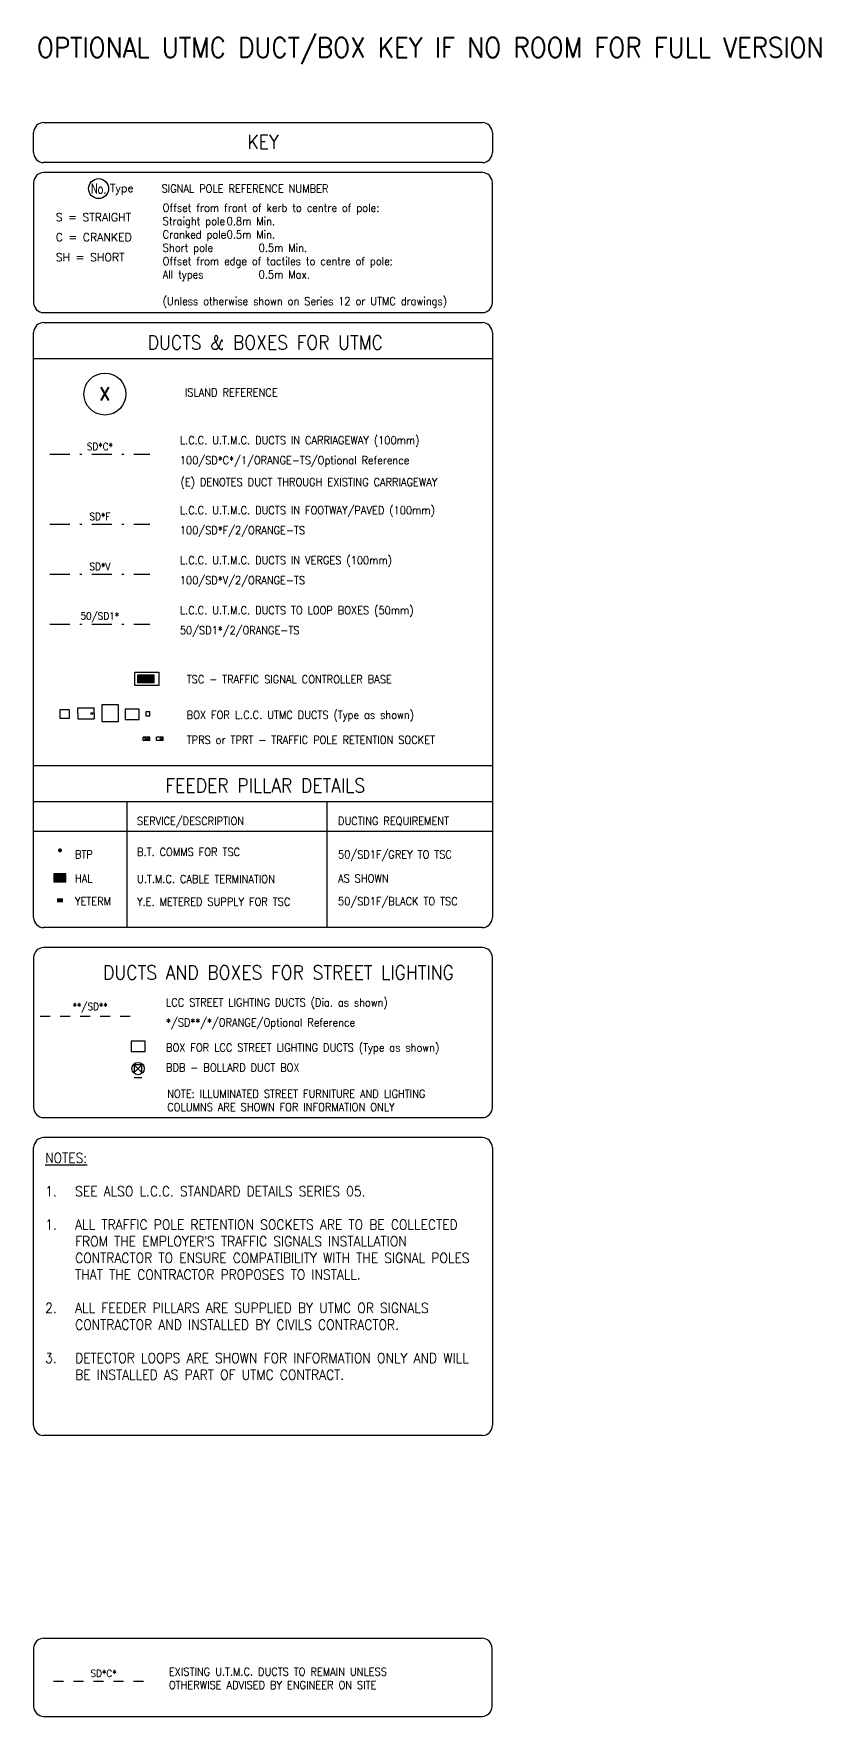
# Model space of a CAD drawing. Extents: x 437024 to 437759, y 437544 to 437864.
# Drawn here: x 437720.1 to 437759.4, y 437592 to 437676.1 of the extents above; entities that cross this region are included whole.
import ezdxf
from ezdxf.enums import TextEntityAlignment as Align

# ---------------------------------------------------------------- set-up
doc = ezdxf.new("R2010")
doc.units = 0
doc.linetypes.add('BLIP', pattern=[1, 0.5, -0.5])
doc.linetypes.add('DASHDOT1', pattern=[2, 1, -0.5, 0, -0.5])
doc.layers.get('0').update_dxf_attribs({"color": 222})
for name, color, linetype in [('CH-05-M_Key_BT', 253, 'Continuous'), ('CH-05-M_Key_SL_DUCT', 30, 'BLIP'), ('CH-05-M_Key_SL_SFURN', 30, 'Continuous'), ('CH-05-M_Key_UT_BOX', 40, 'Continuous'), ('CH-05-M_Key_UT_DUCT', 40, 'DASHDOT1'), ('CH-05-M_Key_UT_DUCT_C', 40, 'DASHDOT1'), ('CH-05-M_Key_UT_DUCT_V', 3, 'DASHDOT1'), ('CH-05-M_Key_UT_EX', 181, 'BLIP'), ('CH-05-M_Key_YE', 7, 'Continuous'), ('CH-05-T_Key_T025', 4, 'Continuous'), ('CH-05-T_Key_T035', 7, 'Continuous'), ('ZY-00-M_200.0000_northp', 7, 'Continuous')]:
    doc.layers.add(name, color=color, linetype=linetype)
doc.layers.add('Z--05-T_DwgNotes', color=11, linetype='Continuous', plot=False)
doc.styles.add('KTS_TAHOMA', font='tahoma.ttf')
doc.styles.add('Romans', font='romans.shx', dxfattribs={"width": 0.9})

# ---------------------------------------------------------------- blocks, each defined once
blk = doc.blocks.new('poleno')
blk.add_circle((0, 0), 1)
at = {"style": 'KTS_TAHOMA'}
blk.add_attdef('NUMBER', text='', height=1, dxfattribs=at).set_placement((0, 0), align=Align.MIDDLE)

msp = doc.modelspace()

# ---------------------------------------------------------------- linework, layer by layer
at = {"layer": 'CH-05-M_Key_BT', "const_width": 0.1, "flags": 128}
msp.add_lwpolyline([(437721.32, 437635.312, 1), (437721.42, 437635.312, 1)], format="xyb", close=True, dxfattribs=at)
at = {"layer": 'CH-05-M_Key_SL_DUCT'}
msp.add_line((437720.38, 437627.022), (437725.38, 437627.022), dxfattribs=at)
at = {"layer": 'CH-05-M_Key_SL_SFURN'}
for p, q in [((437725.627, 437625.777), (437724.927, 437625.777)), ((437724.927, 437625.777), (437724.927, 437625.257)), ((437724.927, 437625.257), (437725.627, 437625.257)), ((437725.627, 437625.257), (437725.627, 437625.777)), ((437725.465, 437624.593), (437725.085, 437624.593)), ((437725.085, 437624.593), (437725.085, 437624.213)), ((437725.465, 437624.593), (437725.085, 437624.213)), ((437725.465, 437624.213), (437725.085, 437624.593)), ((437725.465, 437624.213), (437725.465, 437624.593)), ((437725.085, 437623.954), (437725.465, 437623.954))]:
    msp.add_line(p, q, dxfattribs=at)
msp.add_circle((437725.276, 437624.402), 0.307, dxfattribs=at)
at = {"layer": 'CH-05-M_Key_UT_BOX'}
for p, q in [((437722.267, 437642.158), (437722.267, 437642.433)), ((437722.267, 437642.433), (437723.087, 437642.433)), ((437722.267, 437642.158), (437722.267, 437641.883)), ((437723.087, 437642.158), (437723.087, 437642.433)), ((437723.087, 437642.158), (437723.087, 437641.883)), ((437723.47, 437642.585), (437723.47, 437641.76)), ((437724.295, 437642.585), (437723.47, 437642.585)), ((437724.295, 437641.76), (437724.295, 437642.585)), ((437725.331, 437642.378), (437724.631, 437642.378)), ((437724.631, 437642.378), (437724.631, 437641.858)), ((437725.331, 437641.858), (437725.331, 437642.378)), ((437725.661, 437642.242), (437725.661, 437642.042)), ((437725.861, 437642.242), (437725.661, 437642.242)), ((437725.661, 437642.042), (437725.861, 437642.042)), ((437725.861, 437642.042), (437725.861, 437642.242)), ((437722.267, 437641.883), (437723.087, 437641.883)), ((437723.47, 437641.76), (437724.295, 437641.76)), ((437724.631, 437641.858), (437725.331, 437641.858)), ((437725.867, 437640.973), (437725.527, 437640.973)), ((437725.527, 437640.813), (437725.527, 437640.973)), ((437725.527, 437640.973), (437725.718, 437640.883)), ((437725.527, 437640.813), (437725.718, 437640.903)), ((437725.697, 437640.813), (437725.527, 437640.813)), ((437725.867, 437640.813), (437725.697, 437640.813)), ((437725.791, 437640.937), (437725.867, 437640.973)), ((437725.791, 437640.849), (437725.867, 437640.813)), ((437725.867, 437640.813), (437725.867, 437640.973)), ((437726.539, 437640.973), (437726.199, 437640.973)), ((437726.199, 437640.813), (437726.199, 437640.973)), ((437726.369, 437640.813), (437726.199, 437640.813)), ((437726.539, 437640.813), (437726.369, 437640.813)), ((437726.539, 437640.813), (437726.539, 437640.973))]:
    msp.add_line(p, q, dxfattribs=at)
for points in [[(437725.111, 437644.223), (437726.311, 437644.223), (437726.311, 437643.563), (437725.111, 437643.563)], [(437726.061, 437643.693), (437725.261, 437643.693), (437725.261, 437644.093), (437726.061, 437644.093)]]:
    msp.add_lwpolyline(points, close=True, dxfattribs=at)
at = {"layer": 'CH-05-M_Key_UT_BOX', "flags": 128}
for points in [[(437721.386, 437641.913), (437721.386, 437642.363), (437721.836, 437642.363), (437721.836, 437641.913)], [(437721.07, 437633.74), (437721.67, 437633.74), (437721.67, 437634.14), (437721.07, 437634.14)]]:
    msp.add_lwpolyline(points, close=True, dxfattribs=at)
at = {"layer": 'CH-05-M_Key_UT_BOX'}
for centre, radius in [((437722.967, 437642.158), 0.055), ((437725.767, 437640.893), 0.05), ((437726.439, 437640.893), 0.05)]:
    msp.add_circle(centre, radius, dxfattribs=at)
for points in [[(437725.261, 437644.093), (437725.261, 437643.693), (437726.061, 437644.093), (437726.061, 437643.693)], [(437721.07, 437634.14), (437721.07, 437633.74), (437721.67, 437634.14), (437721.67, 437633.74)]]:
    msp.add_solid(points, dxfattribs=at)
at = {"layer": 'CH-05-M_Key_UT_DUCT'}
for p, q in [((437720.868, 437651.62), (437725.868, 437651.62)), ((437720.868, 437646.62), (437725.868, 437646.62))]:
    msp.add_line(p, q, dxfattribs=at)
at = {"layer": 'CH-05-M_Key_UT_DUCT_C'}
msp.add_line((437720.868, 437655.12), (437725.868, 437655.12), dxfattribs=at)
at = {"layer": 'CH-05-M_Key_UT_DUCT_V'}
msp.add_line((437720.868, 437649.12), (437725.868, 437649.12), dxfattribs=at)
at = {"layer": 'CH-05-M_Key_UT_EX'}
msp.add_line((437721.053, 437593.782), (437726.053, 437593.782), dxfattribs=at)
at = {"layer": 'CH-05-M_Key_YE'}
msp.add_solid([(437721.22, 437632.921), (437721.22, 437632.721), (437721.52, 437632.921), (437721.52, 437632.721)], dxfattribs=at)
at = {"layer": 'CH-05-T_Key_T025'}
for p, q in [((437720.053, 437637.761), (437743.002, 437637.761)), ((437724.728, 437631.511), (437724.728, 437637.761)), ((437734.728, 437637.761), (437734.728, 437631.511)), ((437743.002, 437636.261), (437720.053, 437636.261))]:
    msp.add_line(p, q, dxfattribs=at)
at = {"layer": 'CH-05-T_Key_T035'}
for p, q in [((437720.553, 437671.7), (437742.502, 437671.7)), ((437720.053, 437670.2), (437720.053, 437671.2)), ((437743.002, 437671.2), (437743.002, 437670.2)), ((437742.502, 437669.7), (437720.553, 437669.7)), ((437742.502, 437669.2), (437720.553, 437669.2)), ((437720.053, 437668.7), (437720.053, 437662.7)), ((437743.002, 437662.7), (437743.002, 437668.7)), ((437720.553, 437662.2), (437742.502, 437662.2)), ((437720.053, 437639.562), (437743.002, 437639.562)), ((437743.002, 437636.261), (437720.35, 437636.261)), ((437742.502, 437631.454), (437720.553, 437631.454)), ((437742.502, 437630.454), (437720.553, 437630.454)), ((437720.053, 437629.954), (437720.053, 437622.454)), ((437743.002, 437622.454), (437743.002, 437629.954)), ((437720.553, 437621.954), (437742.502, 437621.954)), ((437742.502, 437620.954), (437720.553, 437620.954)), ((437720.553, 437595.921), (437742.487, 437595.921)), ((437720.053, 437595.421), (437720.053, 437592.518)), ((437742.987, 437592.518), (437742.987, 437595.421)), ((437720.553, 437592.018), (437742.487, 437592.018))]:
    msp.add_line(p, q, dxfattribs=at)
msp.add_circle((437723.619, 437658.128), 1.05, dxfattribs=at)
for centre, start, end in [((437720.553, 437671.2), 90, 180), ((437742.502, 437671.2), 0, 90), ((437720.553, 437670.2), 180, 270), ((437742.502, 437670.2), 270, 0), ((437720.553, 437668.7), 90, 180), ((437742.502, 437668.7), 0, 90), ((437720.553, 437662.7), 180, 270), ((437742.502, 437662.7), 270, 0), ((437720.553, 437631.954), 180, 270), ((437742.502, 437631.954), 270, 0), ((437720.553, 437629.954), 90, 180), ((437742.502, 437629.954), 0, 90), ((437720.553, 437622.454), 180, 270), ((437742.502, 437622.454), 270, 0), ((437720.553, 437620.454), 90, 180), ((437742.502, 437620.454), 0, 90), ((437720.553, 437595.421), 90, 180), ((437742.487, 437595.421), 0, 90), ((437720.553, 437592.518), 180, 270), ((437742.487, 437592.518), 270, 0)]:
    msp.add_arc(centre, 0.5, start, end, dxfattribs=at)
at = {"layer": 'ZY-00-M_200.0000_northp'}
for p, q in [((437720.553, 437661.7), (437742.502, 437661.7)), ((437720.053, 437631.954), (437720.053, 437661.2)), ((437743.002, 437661.2), (437743.002, 437631.954)), ((437720.053, 437659.899), (437743.002, 437659.899)), ((437720.053, 437606.559), (437720.053, 437620.454)), ((437743.002, 437620.454), (437743.002, 437606.559)), ((437742.502, 437606.059), (437720.553, 437606.059))]:
    msp.add_line(p, q, dxfattribs=at)
for centre, start, end in [((437720.553, 437661.2), 90, 180), ((437742.502, 437661.2), 0, 90), ((437720.553, 437606.559), 180, 270), ((437742.502, 437606.559), 270, 0)]:
    msp.add_arc(centre, 0.5, start, end, dxfattribs=at)

# ---------------------------------------------------------------- block references
at = {"layer": 'CH-05-T_Key_T035'}
ref = msp.add_blockref('poleno', (437723.303, 437668.399), dxfattribs=dict(at, xscale=0.5, yscale=0.5, zscale=0.5))
ref.add_attrib('NUMBER', 'No.', dxfattribs={"layer": '0', "height": 0.5, "style": 'Romans', "width": 0.7}).set_placement((437723.303, 437668.399), align=Align.MIDDLE)

# ---------------------------------------------------------------- texts
at = {"layer": 'CH-05-M_Key_SL_DUCT', "style": 'Romans', "width": 0.9}
msp.add_text('**/SD**', height=0.36, dxfattribs=at).set_placement((437722.88, 437627.485), align=Align.MIDDLE)
at = {"layer": 'CH-05-M_Key_UT_DUCT', "style": 'Romans', "width": 0.9}
for s, p in [('SD*F', (437723.368, 437652.006)), ('50/SD1*', (437723.368, 437647.006))]:
    msp.add_text(s, height=0.36, dxfattribs=at).set_placement(p, align=Align.MIDDLE)
at = {"layer": 'CH-05-M_Key_UT_DUCT_C', "style": 'Romans', "width": 0.9}
msp.add_text('SD*C*', height=0.36, dxfattribs=at).set_placement((437723.368, 437655.506), align=Align.MIDDLE)
at = {"layer": 'CH-05-M_Key_UT_DUCT_V', "style": 'Romans', "width": 0.9}
msp.add_text('SD*V', height=0.36, dxfattribs=at).set_placement((437723.368, 437649.506), align=Align.MIDDLE)
at = {"layer": 'CH-05-M_Key_UT_EX', "style": 'Romans', "width": 0.9}
msp.add_text('SD*C*', height=0.36, dxfattribs=at).set_placement((437723.553, 437594.167), align=Align.MIDDLE)
at = {"layer": 'CH-05-T_Key_T025', "style": 'Romans', "width": 0.9}
for s, p in [('SIGNAL POLE REFERENCE NUMBER', (437726.454, 437668.2)), ('ISLAND REFERENCE', (437727.619, 437658.012)), ('L.C.C. U.T.M.C. DUCTS IN CARRIAGEWAY (100mm)', (437727.368, 437655.62)), ('100/SD*C*/1/ORANGE-TS/Optional Reference', (437727.368, 437654.62)), ('(E) DENOTES DUCT THROUGH EXISTING CARRIAGEWAY', (437727.399, 437653.525)), ('L.C.C. U.T.M.C. DUCTS IN FOOTWAY/PAVED (100mm)', (437727.368, 437652.12)), ('100/SD*F/2/ORANGE-TS', (437727.368, 437651.12)), ('L.C.C. U.T.M.C. DUCTS IN VERGES (100mm)', (437727.368, 437649.62)), ('100/SD*V/2/ORANGE-TS', (437727.368, 437648.62)), ('L.C.C. U.T.M.C. DUCTS TO LOOP BOXES (50mm)', (437727.368, 437647.12)), ('50/SD1*/2/ORANGE-TS', (437727.368, 437646.12)), ('TSC - TRAFFIC SIGNAL CONTROLLER BASE', (437727.711, 437643.667)), ('BOX FOR L.C.C. UTMC DUCTS (Type as shown)', (437727.711, 437641.886)), ('TPRS or TPRT - TRAFFIC POLE RETENTION SOCKET ', (437727.711, 437640.638)), ('SERVICE/DESCRIPTION', (437725.228, 437636.583)), ('DUCTING REQUIREMENT', (437735.282, 437636.583)), ('BTP', (437722.12, 437634.912)), ('B.T. COMMS FOR TSC', (437725.228, 437635.034)), ('50/SD1F/GREY TO TSC', (437735.282, 437634.912)), ('YETERM', (437722.12, 437632.571)), ('Y.E. METERED SUPPLY FOR TSC', (437725.228, 437632.543)), ('50/SD1F/BLACK TO TSC', (437735.282, 437632.571)), ('LCC STREET LIGHTING DUCTS (Dia. as shown)', (437726.677, 437627.513)), ('*/SD**/*/ORANGE/Optional Reference', (437726.677, 437626.513)), ('BOX FOR LCC STREET LIGHTING DUCTS (Type as shown)', (437726.677, 437625.257)), ('BDB - BOLLARD DUCT BOX', (437726.677, 437624.257))]:
    msp.add_text(s, height=0.4, dxfattribs=at).set_placement(p)
for s, p in [('HAL', (437722.12, 437633.59)), ('U.T.M.C. CABLE TERMINATION', (437725.228, 437633.562)), ('AS SHOWN', (437735.282, 437633.59))]:
    msp.add_text(s, height=0.4, dxfattribs=at).set_placement(p, align=Align.BOTTOM_LEFT)
at = {"layer": 'CH-05-T_Key_T025', "attachment_point": 1, "style": 'Romans'}
for s, insert, char_height, width in [('Offset from front of kerb to centre of pole:\\PStraight pole^I0.8m Min.\\PCranked pole^I0.5m Min.\\PShort pole^I^I0.5m Min.\\POffset from edge of tactiles to centre of pole:\\PAll types^I^I0.5m Max.\\P\\P(Unless otherwise shown on Series 12 or UTMC drawings)', (437726.512, 437667.642), 0.4, 119.79216), ('\\W0.9000;NOTE: ILLUMINATED STREET FURNITURE AND LIGHTING COLUMNS ARE SHOWN FOR INFORMATION ONLY', (437726.739, 437623.346), 0.4, 16.4219), ('{\\LNOTES:\\P}\\P\\pxi-3,l3,t3;1.^ISEE ALSO L.C.C. STANDARD DETAILS SERIES 05.\\P\\pi0,l0,tz;\\P\\pi-3,l3,t3;1.^IALL TRAFFIC POLE RETENTION SOCKETS ARE TO BE COLLECTED FROM THE EMPLOYER{\\fArial|b0|i0|c0|p34;’}S TRAFFIC SIGNALS INSTALLATION CONTRACTOR TO ENSURE COMPATIBILITY WITH THE SIGNAL POLES THAT THE CONTRACTOR PROPOSES TO INSTALL{\\fArial|b0|i0|c0|p34;. \\P\\pi0,l0,tz;\\P\\pi-3,l3,t3;}2.^IALL FEEDER PILLARS ARE SUPPLIED BY UTMC OR SIGNALS CONTRACTOR AND INSTALLED BY CIVILS CONTRACTOR.\\P\\pi0,l0,tz;\\P\\pi-3,l3,t3;3.^IDETECTOR LOOPS ARE SHOWN FOR INFORMATION ONLY AND WILL BE INSTALLED AS PART OF UTMC CONTRACT.', (437720.629, 437620.186), 0.5, 21.45602), ('\\W0.9000;EXISTING U.T.M.C. DUCTS TO REMAIN UNLESS OTHERWISE ADVISED BY ENGINEER ON SITE', (437726.819, 437594.45), 0.4, 14.63738)]:
    msp.add_mtext(s, dxfattribs=dict(at, insert=insert, char_height=char_height, width=width))
at = {"layer": 'CH-05-T_Key_T035', "style": 'Romans', "width": 0.9}
for s, p in [('KEY', (437731.528, 437670.746)), ('DUCTS & BOXES FOR UTMC', (437731.642, 437660.7)), ('FEEDER PILLAR DETAILS', (437731.642, 437638.562)), ('DUCTS AND BOXES FOR STREET LIGHTING', (437732.303, 437629.204))]:
    msp.add_text(s, height=0.7, dxfattribs=at).set_placement(p, align=Align.MIDDLE)
at = {"layer": 'CH-05-T_Key_T035', "style": 'Romans'}
for s, p in [('Type', (437723.872, 437668.229)), ('S = STRAIGHT', (437721.158, 437666.771)), ('C = CRANKED', (437721.158, 437665.771)), ('SH = SHORT', (437721.158, 437664.771))]:
    msp.add_text(s, height=0.4, dxfattribs=at).set_placement(p)
at = {"layer": 'CH-05-T_Key_T035', "style": 'Romans', "width": 0.8}
msp.add_text('x', height=1, dxfattribs=at).set_placement((437723.611, 437658.303), align=Align.MIDDLE_CENTER)
at = {"layer": 'Z--05-T_DwgNotes', "style": 'Romans', "width": 0.9}
msp.add_text('OPTIONAL UTMC DUCT/BOX KEY IF NO ROOM FOR FULL VERSION', height=1, dxfattribs=at).set_placement((437720.222, 437674.957))

doc.saveas('drawing.dxf')
